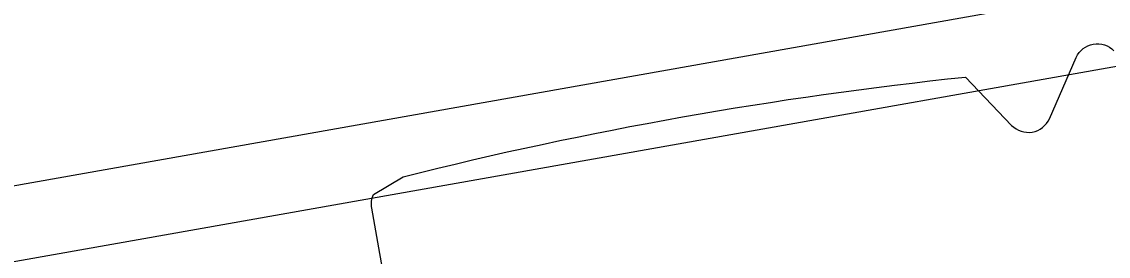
# Model space of a CAD drawing. Header units: millimetres. Extents: x -13407 to 95998, y -2611 to 109495.
# Drawn here: x 15252.38 to 15266.66, y 50714.17 to 50717.25 of the extents above; entities that cross this region are included whole.
import ezdxf
from ezdxf import colors
from ezdxf.entities.mleader import LeaderData, LeaderLine
from ezdxf.math import Vec2, Vec3

# ---------------------------------------------------------------- set-up
doc = ezdxf.new("R2010")
doc.units = ezdxf.units.MM
for name, color, linetype, lineweight in [('АР_Отметки', 250, 'Continuous', 15), ('АР_Размеры', 175, 'Continuous', 9), ('АР_Сущ Несущая стена', 202, 'Continuous', 30)]:
    doc.layers.add(name, color=color, linetype=linetype, lineweight=lineweight)
doc.styles.add('ISOCPEUR', font='isocpeur.ttf', dxfattribs={"width": 0.7})

# ---------------------------------------------------------------- blocks, each defined once
blk = doc.blocks.new('_DotSmall')
at = {"color": 0, "linetype": 'ByBlock', "const_width": 0.5}
blk.add_lwpolyline([(-0.0625, 0, 1), (0.0625, 0, 1)], format="xyb", close=True, dxfattribs=at)

msp = doc.modelspace()

# ---------------------------------------------------------------- linework, layer by layer
at = {"layer": 'АР_Размеры', "color": 5}
msp.add_lwpolyline([(15222.271, 50708.788), (15272.551, 50717.699), (15272.381, 50718.66), (15222.1, 50709.748)], close=True, dxfattribs=at)
msp.add_lwpolyline([(15222.271, 50708.788), (15272.551, 50717.699), (15272.381, 50718.66), (15222.1, 50709.748)], close=True, dxfattribs=at)
msp.add_lwpolyline([(15222.271, 50708.788), (15272.551, 50717.699), (15272.381, 50718.66), (15222.1, 50709.748)], close=True, dxfattribs=at)
msp.add_lwpolyline([(15222.271, 50708.788), (15272.551, 50717.699), (15272.381, 50718.66), (15222.1, 50709.748)], close=True, dxfattribs=at)
msp.add_lwpolyline([(15222.271, 50708.788), (15272.551, 50717.699), (15272.381, 50718.66), (15222.1, 50709.748)], close=True, dxfattribs=at)
msp.add_lwpolyline([(15222.271, 50708.788), (15272.551, 50717.699), (15272.381, 50718.66), (15222.1, 50709.748)], close=True, dxfattribs=at)
msp.add_lwpolyline([(15222.271, 50708.788), (15272.551, 50717.699), (15272.381, 50718.66), (15222.1, 50709.748)], close=True, dxfattribs=at)
msp.add_lwpolyline([(15222.271, 50708.788), (15272.551, 50717.699), (15272.381, 50718.66), (15222.1, 50709.748)], close=True, dxfattribs=at)
msp.add_lwpolyline([(15222.271, 50708.788), (15272.551, 50717.699), (15272.381, 50718.66), (15222.1, 50709.748)], close=True, dxfattribs=at)
msp.add_lwpolyline([(15222.271, 50708.788), (15272.551, 50717.699), (15272.381, 50718.66), (15222.1, 50709.748)], close=True, dxfattribs=at)
msp.add_lwpolyline([(15222.271, 50708.788), (15272.551, 50717.699), (15272.381, 50718.66), (15222.1, 50709.748)], close=True, dxfattribs=at)
msp.add_lwpolyline([(15222.271, 50708.788), (15272.551, 50717.699), (15272.381, 50718.66), (15222.1, 50709.748)], close=True, dxfattribs=at)
msp.add_lwpolyline([(15222.271, 50708.788), (15272.551, 50717.699), (15272.381, 50718.66), (15222.1, 50709.748)], close=True, dxfattribs=at)
msp.add_lwpolyline([(15222.271, 50708.788), (15272.551, 50717.699), (15272.381, 50718.66), (15222.1, 50709.748)], close=True, dxfattribs=at)
msp.add_lwpolyline([(15222.271, 50708.788), (15272.551, 50717.699), (15272.381, 50718.66), (15222.1, 50709.748)], close=True, dxfattribs=at)
msp.add_lwpolyline([(15222.271, 50708.788), (15272.551, 50717.699), (15272.381, 50718.66), (15222.1, 50709.748)], close=True, dxfattribs=at)
msp.add_lwpolyline([(15222.271, 50708.788), (15272.551, 50717.699), (15272.381, 50718.66), (15222.1, 50709.748)], close=True, dxfattribs=at)
msp.add_lwpolyline([(15222.271, 50708.788), (15272.551, 50717.699), (15272.381, 50718.66), (15222.1, 50709.748)], close=True, dxfattribs=at)
msp.add_lwpolyline([(15222.271, 50708.788), (15272.551, 50717.699), (15272.381, 50718.66), (15222.1, 50709.748)], close=True, dxfattribs=at)
msp.add_lwpolyline([(15222.271, 50708.788), (15272.551, 50717.699), (15272.381, 50718.66), (15222.1, 50709.748)], close=True, dxfattribs=at)
msp.add_lwpolyline([(15222.271, 50708.788), (15272.551, 50717.699), (15272.381, 50718.66), (15222.1, 50709.748)], close=True, dxfattribs=at)
msp.add_lwpolyline([(15222.271, 50708.788), (15272.551, 50717.699), (15272.381, 50718.66), (15222.1, 50709.748)], close=True, dxfattribs=at)
msp.add_lwpolyline([(15222.271, 50708.788), (15272.551, 50717.699), (15272.381, 50718.66), (15222.1, 50709.748)], close=True, dxfattribs=at)
msp.add_lwpolyline([(15222.271, 50708.788), (15272.551, 50717.699), (15272.381, 50718.66), (15222.1, 50709.748)], close=True, dxfattribs=at)
msp.add_lwpolyline([(15222.271, 50708.788), (15272.551, 50717.699), (15272.381, 50718.66), (15222.1, 50709.748)], close=True, dxfattribs=at)
msp.add_lwpolyline([(15222.271, 50708.788), (15272.551, 50717.699), (15272.381, 50718.66), (15222.1, 50709.748)], close=True, dxfattribs=at)
msp.add_lwpolyline([(15222.271, 50708.788), (15272.551, 50717.699), (15272.381, 50718.66), (15222.1, 50709.748)], close=True, dxfattribs=at)
msp.add_lwpolyline([(15222.271, 50708.788), (15272.551, 50717.699), (15272.381, 50718.66), (15222.1, 50709.748)], close=True, dxfattribs=at)
msp.add_lwpolyline([(15222.271, 50708.788), (15272.551, 50717.699), (15272.381, 50718.66), (15222.1, 50709.748)], close=True, dxfattribs=at)
msp.add_lwpolyline([(15222.271, 50708.788), (15272.551, 50717.699), (15272.381, 50718.66), (15222.1, 50709.748)], close=True, dxfattribs=at)
msp.add_lwpolyline([(15222.271, 50708.788), (15272.551, 50717.699), (15272.381, 50718.66), (15222.1, 50709.748)], close=True, dxfattribs=at)
msp.add_lwpolyline([(15222.271, 50708.788), (15272.551, 50717.699), (15272.381, 50718.66), (15222.1, 50709.748)], close=True, dxfattribs=at)
msp.add_lwpolyline([(15222.271, 50708.788), (15272.551, 50717.699), (15272.381, 50718.66), (15222.1, 50709.748)], close=True, dxfattribs=at)
msp.add_lwpolyline([(15222.271, 50708.788), (15272.551, 50717.699), (15272.381, 50718.66), (15222.1, 50709.748)], close=True, dxfattribs=at)
msp.add_lwpolyline([(15222.271, 50708.788), (15272.551, 50717.699), (15272.381, 50718.66), (15222.1, 50709.748)], close=True, dxfattribs=at)
msp.add_lwpolyline([(15222.271, 50708.788), (15272.551, 50717.699), (15272.381, 50718.66), (15222.1, 50709.748)], close=True, dxfattribs=at)
msp.add_lwpolyline([(15222.271, 50708.788), (15272.551, 50717.699), (15272.381, 50718.66), (15222.1, 50709.748)], close=True, dxfattribs=at)
msp.add_lwpolyline([(15222.271, 50708.788), (15272.551, 50717.699), (15272.381, 50718.66), (15222.1, 50709.748)], close=True, dxfattribs=at)
msp.add_lwpolyline([(15222.271, 50708.788), (15272.551, 50717.699), (15272.381, 50718.66), (15222.1, 50709.748)], close=True, dxfattribs=at)
msp.add_lwpolyline([(15222.271, 50708.788), (15272.551, 50717.699), (15272.381, 50718.66), (15222.1, 50709.748)], close=True, dxfattribs=at)
msp.add_lwpolyline([(15222.271, 50708.788), (15272.551, 50717.699), (15272.381, 50718.66), (15222.1, 50709.748)], close=True, dxfattribs=at)
msp.add_lwpolyline([(15222.271, 50708.788), (15272.551, 50717.699), (15272.381, 50718.66), (15222.1, 50709.748)], close=True, dxfattribs=at)
msp.add_lwpolyline([(15222.271, 50708.788), (15272.551, 50717.699), (15272.381, 50718.66), (15222.1, 50709.748)], close=True, dxfattribs=at)
msp.add_lwpolyline([(15222.271, 50708.788), (15272.551, 50717.699), (15272.381, 50718.66), (15222.1, 50709.748)], close=True, dxfattribs=at)
msp.add_lwpolyline([(15222.271, 50708.788), (15272.551, 50717.699), (15272.381, 50718.66), (15222.1, 50709.748)], close=True, dxfattribs=at)
msp.add_lwpolyline([(15222.271, 50708.788), (15272.551, 50717.699), (15272.381, 50718.66), (15222.1, 50709.748)], close=True, dxfattribs=at)
msp.add_lwpolyline([(15222.271, 50708.788), (15272.551, 50717.699), (15272.381, 50718.66), (15222.1, 50709.748)], close=True, dxfattribs=at)
msp.add_lwpolyline([(15222.271, 50708.788), (15272.551, 50717.699), (15272.381, 50718.66), (15222.1, 50709.748)], close=True, dxfattribs=at)
msp.add_lwpolyline([(15222.271, 50708.788), (15272.551, 50717.699), (15272.381, 50718.66), (15222.1, 50709.748)], close=True, dxfattribs=at)
msp.add_lwpolyline([(15222.271, 50708.788), (15272.551, 50717.699), (15272.381, 50718.66), (15222.1, 50709.748)], close=True, dxfattribs=at)
msp.add_lwpolyline([(15222.271, 50708.788), (15272.551, 50717.699), (15272.381, 50718.66), (15222.1, 50709.748)], close=True, dxfattribs=at)
msp.add_lwpolyline([(15222.271, 50708.788), (15272.551, 50717.699), (15272.381, 50718.66), (15222.1, 50709.748)], close=True, dxfattribs=at)
msp.add_lwpolyline([(15222.271, 50708.788), (15272.551, 50717.699), (15272.381, 50718.66), (15222.1, 50709.748)], close=True, dxfattribs=at)
msp.add_lwpolyline([(15222.271, 50708.788), (15272.551, 50717.699), (15272.381, 50718.66), (15222.1, 50709.748)], close=True, dxfattribs=at)
msp.add_lwpolyline([(15222.271, 50708.788), (15272.551, 50717.699), (15272.381, 50718.66), (15222.1, 50709.748)], close=True, dxfattribs=at)
msp.add_lwpolyline([(15222.271, 50708.788), (15272.551, 50717.699), (15272.381, 50718.66), (15222.1, 50709.748)], close=True, dxfattribs=at)
msp.add_lwpolyline([(15222.271, 50708.788), (15272.551, 50717.699), (15272.381, 50718.66), (15222.1, 50709.748)], close=True, dxfattribs=at)
msp.add_lwpolyline([(15222.271, 50708.788), (15272.551, 50717.699), (15272.381, 50718.66), (15222.1, 50709.748)], close=True, dxfattribs=at)
msp.add_lwpolyline([(15222.271, 50708.788), (15272.551, 50717.699), (15272.381, 50718.66), (15222.1, 50709.748)], close=True, dxfattribs=at)
msp.add_lwpolyline([(15222.271, 50708.788), (15272.551, 50717.699), (15272.381, 50718.66), (15222.1, 50709.748)], close=True, dxfattribs=at)
msp.add_lwpolyline([(15222.271, 50708.788), (15272.551, 50717.699), (15272.381, 50718.66), (15222.1, 50709.748)], close=True, dxfattribs=at)
msp.add_lwpolyline([(15222.271, 50708.788), (15272.551, 50717.699), (15272.381, 50718.66), (15222.1, 50709.748)], close=True, dxfattribs=at)
msp.add_lwpolyline([(15222.271, 50708.788), (15272.551, 50717.699), (15272.381, 50718.66), (15222.1, 50709.748)], close=True, dxfattribs=at)
msp.add_lwpolyline([(15222.271, 50708.788), (15272.551, 50717.699), (15272.381, 50718.66), (15222.1, 50709.748)], close=True, dxfattribs=at)
msp.add_lwpolyline([(15222.271, 50708.788), (15272.551, 50717.699), (15272.381, 50718.66), (15222.1, 50709.748)], close=True, dxfattribs=at)
msp.add_lwpolyline([(15222.271, 50708.788), (15272.551, 50717.699), (15272.381, 50718.66), (15222.1, 50709.748)], close=True, dxfattribs=at)
msp.add_lwpolyline([(15222.271, 50708.788), (15272.551, 50717.699), (15272.381, 50718.66), (15222.1, 50709.748)], close=True, dxfattribs=at)
msp.add_lwpolyline([(15222.271, 50708.788), (15272.551, 50717.699), (15272.381, 50718.66), (15222.1, 50709.748)], close=True, dxfattribs=at)
msp.add_lwpolyline([(15222.271, 50708.788), (15272.551, 50717.699), (15272.381, 50718.66), (15222.1, 50709.748)], close=True, dxfattribs=at)
msp.add_lwpolyline([(15222.271, 50708.788), (15272.551, 50717.699), (15272.381, 50718.66), (15222.1, 50709.748)], close=True, dxfattribs=at)
msp.add_lwpolyline([(15222.271, 50708.788), (15272.551, 50717.699), (15272.381, 50718.66), (15222.1, 50709.748)], close=True, dxfattribs=at)
msp.add_lwpolyline([(15222.271, 50708.788), (15272.551, 50717.699), (15272.381, 50718.66), (15222.1, 50709.748)], close=True, dxfattribs=at)
msp.add_lwpolyline([(15222.271, 50708.788), (15272.551, 50717.699), (15272.381, 50718.66), (15222.1, 50709.748)], close=True, dxfattribs=at)
msp.add_lwpolyline([(15222.271, 50708.788), (15272.551, 50717.699), (15272.381, 50718.66), (15222.1, 50709.748)], close=True, dxfattribs=at)
msp.add_lwpolyline([(15222.271, 50708.788), (15272.551, 50717.699), (15272.381, 50718.66), (15222.1, 50709.748)], close=True, dxfattribs=at)
msp.add_lwpolyline([(15222.271, 50708.788), (15272.551, 50717.699), (15272.381, 50718.66), (15222.1, 50709.748)], close=True, dxfattribs=at)
msp.add_lwpolyline([(15222.271, 50708.788), (15272.551, 50717.699), (15272.381, 50718.66), (15222.1, 50709.748)], close=True, dxfattribs=at)
msp.add_lwpolyline([(15222.271, 50708.788), (15272.551, 50717.699), (15272.381, 50718.66), (15222.1, 50709.748)], close=True, dxfattribs=at)
msp.add_lwpolyline([(15222.271, 50708.788), (15272.551, 50717.699), (15272.381, 50718.66), (15222.1, 50709.748)], close=True, dxfattribs=at)
msp.add_lwpolyline([(15222.271, 50708.788), (15272.551, 50717.699), (15272.381, 50718.66), (15222.1, 50709.748)], close=True, dxfattribs=at)
msp.add_lwpolyline([(15222.271, 50708.788), (15272.551, 50717.699), (15272.381, 50718.66), (15222.1, 50709.748)], close=True, dxfattribs=at)
msp.add_lwpolyline([(15222.271, 50708.788), (15272.551, 50717.699), (15272.381, 50718.66), (15222.1, 50709.748)], close=True, dxfattribs=at)
msp.add_lwpolyline([(15222.271, 50708.788), (15272.551, 50717.699), (15272.381, 50718.66), (15222.1, 50709.748)], close=True, dxfattribs=at)
msp.add_lwpolyline([(15222.271, 50708.788), (15272.551, 50717.699), (15272.381, 50718.66), (15222.1, 50709.748)], close=True, dxfattribs=at)
msp.add_lwpolyline([(15222.271, 50708.788), (15272.551, 50717.699), (15272.381, 50718.66), (15222.1, 50709.748)], close=True, dxfattribs=at)
msp.add_lwpolyline([(15222.271, 50708.788), (15272.551, 50717.699), (15272.381, 50718.66), (15222.1, 50709.748)], close=True, dxfattribs=at)
msp.add_lwpolyline([(15222.271, 50708.788), (15272.551, 50717.699), (15272.381, 50718.66), (15222.1, 50709.748)], close=True, dxfattribs=at)
msp.add_lwpolyline([(15222.271, 50708.788), (15272.551, 50717.699), (15272.381, 50718.66), (15222.1, 50709.748)], close=True, dxfattribs=at)
msp.add_lwpolyline([(15222.271, 50708.788), (15272.551, 50717.699), (15272.381, 50718.66), (15222.1, 50709.748)], close=True, dxfattribs=at)
msp.add_lwpolyline([(15222.271, 50708.788), (15272.551, 50717.699), (15272.381, 50718.66), (15222.1, 50709.748)], close=True, dxfattribs=at)
msp.add_lwpolyline([(15222.271, 50708.788), (15272.551, 50717.699), (15272.381, 50718.66), (15222.1, 50709.748)], close=True, dxfattribs=at)
msp.add_lwpolyline([(15222.271, 50708.788), (15272.551, 50717.699), (15272.381, 50718.66), (15222.1, 50709.748)], close=True, dxfattribs=at)
msp.add_lwpolyline([(15222.271, 50708.788), (15272.551, 50717.699), (15272.381, 50718.66), (15222.1, 50709.748)], close=True, dxfattribs=at)
msp.add_lwpolyline([(15222.271, 50708.788), (15272.551, 50717.699), (15272.381, 50718.66), (15222.1, 50709.748)], close=True, dxfattribs=at)
msp.add_lwpolyline([(15222.271, 50708.788), (15272.551, 50717.699), (15272.381, 50718.66), (15222.1, 50709.748)], close=True, dxfattribs=at)
msp.add_lwpolyline([(15222.271, 50708.788), (15272.551, 50717.699), (15272.381, 50718.66), (15222.1, 50709.748)], close=True, dxfattribs=at)
msp.add_lwpolyline([(15222.271, 50708.788), (15272.551, 50717.699), (15272.381, 50718.66), (15222.1, 50709.748)], close=True, dxfattribs=at)
msp.add_lwpolyline([(15222.271, 50708.788), (15272.551, 50717.699), (15272.381, 50718.66), (15222.1, 50709.748)], close=True, dxfattribs=at)
msp.add_lwpolyline([(15222.271, 50708.788), (15272.551, 50717.699), (15272.381, 50718.66), (15222.1, 50709.748)], close=True, dxfattribs=at)
msp.add_lwpolyline([(15222.271, 50708.788), (15272.551, 50717.699), (15272.381, 50718.66), (15222.1, 50709.748)], close=True, dxfattribs=at)
msp.add_lwpolyline([(15222.271, 50708.788), (15272.551, 50717.699), (15272.381, 50718.66), (15222.1, 50709.748)], close=True, dxfattribs=at)
msp.add_lwpolyline([(15222.271, 50708.788), (15272.551, 50717.699), (15272.381, 50718.66), (15222.1, 50709.748)], close=True, dxfattribs=at)
msp.add_lwpolyline([(15222.271, 50708.788), (15272.551, 50717.699), (15272.381, 50718.66), (15222.1, 50709.748)], close=True, dxfattribs=at)
msp.add_lwpolyline([(15222.271, 50708.788), (15272.551, 50717.699), (15272.381, 50718.66), (15222.1, 50709.748)], close=True, dxfattribs=at)
msp.add_lwpolyline([(15222.271, 50708.788), (15272.551, 50717.699), (15272.381, 50718.66), (15222.1, 50709.748)], close=True, dxfattribs=at)
msp.add_lwpolyline([(15222.271, 50708.788), (15272.551, 50717.699), (15272.381, 50718.66), (15222.1, 50709.748)], close=True, dxfattribs=at)
msp.add_lwpolyline([(15222.271, 50708.788), (15272.551, 50717.699), (15272.381, 50718.66), (15222.1, 50709.748)], close=True, dxfattribs=at)
at = {"layer": 'АР_Размеры', "color": 5, "lineweight": 0, "ltscale": 100, "transparency": 33554687}
msp.add_lwpolyline([(15266.934, 50713.78), (15257.761, 50712.154, -0.414362), (15257.407, 50712.401), (15256.982, 50714.802, -0.151171), (15257.004, 50714.981), (15257.393, 50715.216, -0.035408), (15264.781, 50716.525), (15265.389, 50715.89, 0.527868), (15265.884, 50715.978), (15266.237, 50716.783, -0.527868), (15266.732, 50716.871)], format="xyb", dxfattribs=at)
msp.add_lwpolyline([(15266.934, 50713.78), (15257.761, 50712.154, -0.414362), (15257.407, 50712.401), (15256.982, 50714.802, -0.151171), (15257.004, 50714.981), (15257.393, 50715.216, -0.035408), (15264.781, 50716.525), (15265.389, 50715.89, 0.527868), (15265.884, 50715.978), (15266.237, 50716.783, -0.527868), (15266.732, 50716.871)], format="xyb", dxfattribs=at)
msp.add_lwpolyline([(15266.934, 50713.78), (15257.761, 50712.154, -0.414362), (15257.407, 50712.401), (15256.982, 50714.802, -0.151171), (15257.004, 50714.981), (15257.393, 50715.216, -0.035408), (15264.781, 50716.525), (15265.389, 50715.89, 0.527868), (15265.884, 50715.978), (15266.237, 50716.783, -0.527868), (15266.732, 50716.871)], format="xyb", dxfattribs=at)
msp.add_lwpolyline([(15266.934, 50713.78), (15257.761, 50712.154, -0.414362), (15257.407, 50712.401), (15256.982, 50714.802, -0.151171), (15257.004, 50714.981), (15257.393, 50715.216, -0.035408), (15264.781, 50716.525), (15265.389, 50715.89, 0.527868), (15265.884, 50715.978), (15266.237, 50716.783, -0.527868), (15266.732, 50716.871)], format="xyb", dxfattribs=at)
msp.add_lwpolyline([(15266.934, 50713.78), (15257.761, 50712.154, -0.414362), (15257.407, 50712.401), (15256.982, 50714.802, -0.151171), (15257.004, 50714.981), (15257.393, 50715.216, -0.035408), (15264.781, 50716.525), (15265.389, 50715.89, 0.527868), (15265.884, 50715.978), (15266.237, 50716.783, -0.527868), (15266.732, 50716.871)], format="xyb", dxfattribs=at)
msp.add_lwpolyline([(15266.934, 50713.78), (15257.761, 50712.154, -0.414362), (15257.407, 50712.401), (15256.982, 50714.802, -0.151171), (15257.004, 50714.981), (15257.393, 50715.216, -0.035408), (15264.781, 50716.525), (15265.389, 50715.89, 0.527868), (15265.884, 50715.978), (15266.237, 50716.783, -0.527868), (15266.732, 50716.871)], format="xyb", dxfattribs=at)
msp.add_lwpolyline([(15266.934, 50713.78), (15257.761, 50712.154, -0.414362), (15257.407, 50712.401), (15256.982, 50714.802, -0.151171), (15257.004, 50714.981), (15257.393, 50715.216, -0.035408), (15264.781, 50716.525), (15265.389, 50715.89, 0.527868), (15265.884, 50715.978), (15266.237, 50716.783, -0.527868), (15266.732, 50716.871)], format="xyb", dxfattribs=at)
msp.add_lwpolyline([(15266.934, 50713.78), (15257.761, 50712.154, -0.414362), (15257.407, 50712.401), (15256.982, 50714.802, -0.151171), (15257.004, 50714.981), (15257.393, 50715.216, -0.035408), (15264.781, 50716.525), (15265.389, 50715.89, 0.527868), (15265.884, 50715.978), (15266.237, 50716.783, -0.527868), (15266.732, 50716.871)], format="xyb", dxfattribs=at)
msp.add_lwpolyline([(15266.934, 50713.78), (15257.761, 50712.154, -0.414362), (15257.407, 50712.401), (15256.982, 50714.802, -0.151171), (15257.004, 50714.981), (15257.393, 50715.216, -0.035408), (15264.781, 50716.525), (15265.389, 50715.89, 0.527868), (15265.884, 50715.978), (15266.237, 50716.783, -0.527868), (15266.732, 50716.871)], format="xyb", dxfattribs=at)
msp.add_lwpolyline([(15266.934, 50713.78), (15257.761, 50712.154, -0.414362), (15257.407, 50712.401), (15256.982, 50714.802, -0.151171), (15257.004, 50714.981), (15257.393, 50715.216, -0.035408), (15264.781, 50716.525), (15265.389, 50715.89, 0.527868), (15265.884, 50715.978), (15266.237, 50716.783, -0.527868), (15266.732, 50716.871)], format="xyb", dxfattribs=at)
msp.add_lwpolyline([(15266.934, 50713.78), (15257.761, 50712.154, -0.414362), (15257.407, 50712.401), (15256.982, 50714.802, -0.151171), (15257.004, 50714.981), (15257.393, 50715.216, -0.035408), (15264.781, 50716.525), (15265.389, 50715.89, 0.527868), (15265.884, 50715.978), (15266.237, 50716.783, -0.527868), (15266.732, 50716.871)], format="xyb", dxfattribs=at)
msp.add_lwpolyline([(15266.934, 50713.78), (15257.761, 50712.154, -0.414362), (15257.407, 50712.401), (15256.982, 50714.802, -0.151171), (15257.004, 50714.981), (15257.393, 50715.216, -0.035408), (15264.781, 50716.525), (15265.389, 50715.89, 0.527868), (15265.884, 50715.978), (15266.237, 50716.783, -0.527868), (15266.732, 50716.871)], format="xyb", dxfattribs=at)
msp.add_lwpolyline([(15266.934, 50713.78), (15257.761, 50712.154, -0.414362), (15257.407, 50712.401), (15256.982, 50714.802, -0.151171), (15257.004, 50714.981), (15257.393, 50715.216, -0.035408), (15264.781, 50716.525), (15265.389, 50715.89, 0.527868), (15265.884, 50715.978), (15266.237, 50716.783, -0.527868), (15266.732, 50716.871)], format="xyb", dxfattribs=at)
msp.add_lwpolyline([(15266.934, 50713.78), (15257.761, 50712.154, -0.414362), (15257.407, 50712.401), (15256.982, 50714.802, -0.151171), (15257.004, 50714.981), (15257.393, 50715.216, -0.035408), (15264.781, 50716.525), (15265.389, 50715.89, 0.527868), (15265.884, 50715.978), (15266.237, 50716.783, -0.527868), (15266.732, 50716.871)], format="xyb", dxfattribs=at)
msp.add_lwpolyline([(15266.934, 50713.78), (15257.761, 50712.154, -0.414362), (15257.407, 50712.401), (15256.982, 50714.802, -0.151171), (15257.004, 50714.981), (15257.393, 50715.216, -0.035408), (15264.781, 50716.525), (15265.389, 50715.89, 0.527868), (15265.884, 50715.978), (15266.237, 50716.783, -0.527868), (15266.732, 50716.871)], format="xyb", dxfattribs=at)
msp.add_lwpolyline([(15266.934, 50713.78), (15257.761, 50712.154, -0.414362), (15257.407, 50712.401), (15256.982, 50714.802, -0.151171), (15257.004, 50714.981), (15257.393, 50715.216, -0.035408), (15264.781, 50716.525), (15265.389, 50715.89, 0.527868), (15265.884, 50715.978), (15266.237, 50716.783, -0.527868), (15266.732, 50716.871)], format="xyb", dxfattribs=at)
msp.add_lwpolyline([(15266.934, 50713.78), (15257.761, 50712.154, -0.414362), (15257.407, 50712.401), (15256.982, 50714.802, -0.151171), (15257.004, 50714.981), (15257.393, 50715.216, -0.035408), (15264.781, 50716.525), (15265.389, 50715.89, 0.527868), (15265.884, 50715.978), (15266.237, 50716.783, -0.527868), (15266.732, 50716.871)], format="xyb", dxfattribs=at)
msp.add_lwpolyline([(15266.934, 50713.78), (15257.761, 50712.154, -0.414362), (15257.407, 50712.401), (15256.982, 50714.802, -0.151171), (15257.004, 50714.981), (15257.393, 50715.216, -0.035408), (15264.781, 50716.525), (15265.389, 50715.89, 0.527868), (15265.884, 50715.978), (15266.237, 50716.783, -0.527868), (15266.732, 50716.871)], format="xyb", dxfattribs=at)
msp.add_lwpolyline([(15266.934, 50713.78), (15257.761, 50712.154, -0.414362), (15257.407, 50712.401), (15256.982, 50714.802, -0.151171), (15257.004, 50714.981), (15257.393, 50715.216, -0.035408), (15264.781, 50716.525), (15265.389, 50715.89, 0.527868), (15265.884, 50715.978), (15266.237, 50716.783, -0.527868), (15266.732, 50716.871)], format="xyb", dxfattribs=at)
msp.add_lwpolyline([(15266.934, 50713.78), (15257.761, 50712.154, -0.414362), (15257.407, 50712.401), (15256.982, 50714.802, -0.151171), (15257.004, 50714.981), (15257.393, 50715.216, -0.035408), (15264.781, 50716.525), (15265.389, 50715.89, 0.527868), (15265.884, 50715.978), (15266.237, 50716.783, -0.527868), (15266.732, 50716.871)], format="xyb", dxfattribs=at)
msp.add_lwpolyline([(15266.934, 50713.78), (15257.761, 50712.154, -0.414362), (15257.407, 50712.401), (15256.982, 50714.802, -0.151171), (15257.004, 50714.981), (15257.393, 50715.216, -0.035408), (15264.781, 50716.525), (15265.389, 50715.89, 0.527868), (15265.884, 50715.978), (15266.237, 50716.783, -0.527868), (15266.732, 50716.871)], format="xyb", dxfattribs=at)
msp.add_lwpolyline([(15266.934, 50713.78), (15257.761, 50712.154, -0.414362), (15257.407, 50712.401), (15256.982, 50714.802, -0.151171), (15257.004, 50714.981), (15257.393, 50715.216, -0.035408), (15264.781, 50716.525), (15265.389, 50715.89, 0.527868), (15265.884, 50715.978), (15266.237, 50716.783, -0.527868), (15266.732, 50716.871)], format="xyb", dxfattribs=at)
msp.add_lwpolyline([(15266.934, 50713.78), (15257.761, 50712.154, -0.414362), (15257.407, 50712.401), (15256.982, 50714.802, -0.151171), (15257.004, 50714.981), (15257.393, 50715.216, -0.035408), (15264.781, 50716.525), (15265.389, 50715.89, 0.527868), (15265.884, 50715.978), (15266.237, 50716.783, -0.527868), (15266.732, 50716.871)], format="xyb", dxfattribs=at)
msp.add_lwpolyline([(15266.934, 50713.78), (15257.761, 50712.154, -0.414362), (15257.407, 50712.401), (15256.982, 50714.802, -0.151171), (15257.004, 50714.981), (15257.393, 50715.216, -0.035408), (15264.781, 50716.525), (15265.389, 50715.89, 0.527868), (15265.884, 50715.978), (15266.237, 50716.783, -0.527868), (15266.732, 50716.871)], format="xyb", dxfattribs=at)
msp.add_lwpolyline([(15266.934, 50713.78), (15257.761, 50712.154, -0.414362), (15257.407, 50712.401), (15256.982, 50714.802, -0.151171), (15257.004, 50714.981), (15257.393, 50715.216, -0.035408), (15264.781, 50716.525), (15265.389, 50715.89, 0.527868), (15265.884, 50715.978), (15266.237, 50716.783, -0.527868), (15266.732, 50716.871)], format="xyb", dxfattribs=at)
msp.add_lwpolyline([(15266.934, 50713.78), (15257.761, 50712.154, -0.414362), (15257.407, 50712.401), (15256.982, 50714.802, -0.151171), (15257.004, 50714.981), (15257.393, 50715.216, -0.035408), (15264.781, 50716.525), (15265.389, 50715.89, 0.527868), (15265.884, 50715.978), (15266.237, 50716.783, -0.527868), (15266.732, 50716.871)], format="xyb", dxfattribs=at)
msp.add_lwpolyline([(15266.934, 50713.78), (15257.761, 50712.154, -0.414362), (15257.407, 50712.401), (15256.982, 50714.802, -0.151171), (15257.004, 50714.981), (15257.393, 50715.216, -0.035408), (15264.781, 50716.525), (15265.389, 50715.89, 0.527868), (15265.884, 50715.978), (15266.237, 50716.783, -0.527868), (15266.732, 50716.871)], format="xyb", dxfattribs=at)
msp.add_lwpolyline([(15266.934, 50713.78), (15257.761, 50712.154, -0.414362), (15257.407, 50712.401), (15256.982, 50714.802, -0.151171), (15257.004, 50714.981), (15257.393, 50715.216, -0.035408), (15264.781, 50716.525), (15265.389, 50715.89, 0.527868), (15265.884, 50715.978), (15266.237, 50716.783, -0.527868), (15266.732, 50716.871)], format="xyb", dxfattribs=at)
msp.add_lwpolyline([(15266.934, 50713.78), (15257.761, 50712.154, -0.414362), (15257.407, 50712.401), (15256.982, 50714.802, -0.151171), (15257.004, 50714.981), (15257.393, 50715.216, -0.035408), (15264.781, 50716.525), (15265.389, 50715.89, 0.527868), (15265.884, 50715.978), (15266.237, 50716.783, -0.527868), (15266.732, 50716.871)], format="xyb", dxfattribs=at)
msp.add_lwpolyline([(15266.934, 50713.78), (15257.761, 50712.154, -0.414362), (15257.407, 50712.401), (15256.982, 50714.802, -0.151171), (15257.004, 50714.981), (15257.393, 50715.216, -0.035408), (15264.781, 50716.525), (15265.389, 50715.89, 0.527868), (15265.884, 50715.978), (15266.237, 50716.783, -0.527868), (15266.732, 50716.871)], format="xyb", dxfattribs=at)
msp.add_lwpolyline([(15266.934, 50713.78), (15257.761, 50712.154, -0.414362), (15257.407, 50712.401), (15256.982, 50714.802, -0.151171), (15257.004, 50714.981), (15257.393, 50715.216, -0.035408), (15264.781, 50716.525), (15265.389, 50715.89, 0.527868), (15265.884, 50715.978), (15266.237, 50716.783, -0.527868), (15266.732, 50716.871)], format="xyb", dxfattribs=at)
msp.add_lwpolyline([(15266.934, 50713.78), (15257.761, 50712.154, -0.414362), (15257.407, 50712.401), (15256.982, 50714.802, -0.151171), (15257.004, 50714.981), (15257.393, 50715.216, -0.035408), (15264.781, 50716.525), (15265.389, 50715.89, 0.527868), (15265.884, 50715.978), (15266.237, 50716.783, -0.527868), (15266.732, 50716.871)], format="xyb", dxfattribs=at)
msp.add_lwpolyline([(15266.934, 50713.78), (15257.761, 50712.154, -0.414362), (15257.407, 50712.401), (15256.982, 50714.802, -0.151171), (15257.004, 50714.981), (15257.393, 50715.216, -0.035408), (15264.781, 50716.525), (15265.389, 50715.89, 0.527868), (15265.884, 50715.978), (15266.237, 50716.783, -0.527868), (15266.732, 50716.871)], format="xyb", dxfattribs=at)
msp.add_lwpolyline([(15266.934, 50713.78), (15257.761, 50712.154, -0.414362), (15257.407, 50712.401), (15256.982, 50714.802, -0.151171), (15257.004, 50714.981), (15257.393, 50715.216, -0.035408), (15264.781, 50716.525), (15265.389, 50715.89, 0.527868), (15265.884, 50715.978), (15266.237, 50716.783, -0.527868), (15266.732, 50716.871)], format="xyb", dxfattribs=at)
msp.add_lwpolyline([(15266.934, 50713.78), (15257.761, 50712.154, -0.414362), (15257.407, 50712.401), (15256.982, 50714.802, -0.151171), (15257.004, 50714.981), (15257.393, 50715.216, -0.035408), (15264.781, 50716.525), (15265.389, 50715.89, 0.527868), (15265.884, 50715.978), (15266.237, 50716.783, -0.527868), (15266.732, 50716.871)], format="xyb", dxfattribs=at)
msp.add_lwpolyline([(15266.934, 50713.78), (15257.761, 50712.154, -0.414362), (15257.407, 50712.401), (15256.982, 50714.802, -0.151171), (15257.004, 50714.981), (15257.393, 50715.216, -0.035408), (15264.781, 50716.525), (15265.389, 50715.89, 0.527868), (15265.884, 50715.978), (15266.237, 50716.783, -0.527868), (15266.732, 50716.871)], format="xyb", dxfattribs=at)
msp.add_lwpolyline([(15266.934, 50713.78), (15257.761, 50712.154, -0.414362), (15257.407, 50712.401), (15256.982, 50714.802, -0.151171), (15257.004, 50714.981), (15257.393, 50715.216, -0.035408), (15264.781, 50716.525), (15265.389, 50715.89, 0.527868), (15265.884, 50715.978), (15266.237, 50716.783, -0.527868), (15266.732, 50716.871)], format="xyb", dxfattribs=at)
msp.add_lwpolyline([(15266.934, 50713.78), (15257.761, 50712.154, -0.414362), (15257.407, 50712.401), (15256.982, 50714.802, -0.151171), (15257.004, 50714.981), (15257.393, 50715.216, -0.035408), (15264.781, 50716.525), (15265.389, 50715.89, 0.527868), (15265.884, 50715.978), (15266.237, 50716.783, -0.527868), (15266.732, 50716.871)], format="xyb", dxfattribs=at)
msp.add_lwpolyline([(15266.934, 50713.78), (15257.761, 50712.154, -0.414362), (15257.407, 50712.401), (15256.982, 50714.802, -0.151171), (15257.004, 50714.981), (15257.393, 50715.216, -0.035408), (15264.781, 50716.525), (15265.389, 50715.89, 0.527868), (15265.884, 50715.978), (15266.237, 50716.783, -0.527868), (15266.732, 50716.871)], format="xyb", dxfattribs=at)
msp.add_lwpolyline([(15266.934, 50713.78), (15257.761, 50712.154, -0.414362), (15257.407, 50712.401), (15256.982, 50714.802, -0.151171), (15257.004, 50714.981), (15257.393, 50715.216, -0.035408), (15264.781, 50716.525), (15265.389, 50715.89, 0.527868), (15265.884, 50715.978), (15266.237, 50716.783, -0.527868), (15266.732, 50716.871)], format="xyb", dxfattribs=at)
msp.add_lwpolyline([(15266.934, 50713.78), (15257.761, 50712.154, -0.414362), (15257.407, 50712.401), (15256.982, 50714.802, -0.151171), (15257.004, 50714.981), (15257.393, 50715.216, -0.035408), (15264.781, 50716.525), (15265.389, 50715.89, 0.527868), (15265.884, 50715.978), (15266.237, 50716.783, -0.527868), (15266.732, 50716.871)], format="xyb", dxfattribs=at)
msp.add_lwpolyline([(15266.934, 50713.78), (15257.761, 50712.154, -0.414362), (15257.407, 50712.401), (15256.982, 50714.802, -0.151171), (15257.004, 50714.981), (15257.393, 50715.216, -0.035408), (15264.781, 50716.525), (15265.389, 50715.89, 0.527868), (15265.884, 50715.978), (15266.237, 50716.783, -0.527868), (15266.732, 50716.871)], format="xyb", dxfattribs=at)
msp.add_lwpolyline([(15266.934, 50713.78), (15257.761, 50712.154, -0.414362), (15257.407, 50712.401), (15256.982, 50714.802, -0.151171), (15257.004, 50714.981), (15257.393, 50715.216, -0.035408), (15264.781, 50716.525), (15265.389, 50715.89, 0.527868), (15265.884, 50715.978), (15266.237, 50716.783, -0.527868), (15266.732, 50716.871)], format="xyb", dxfattribs=at)
msp.add_lwpolyline([(15266.934, 50713.78), (15257.761, 50712.154, -0.414362), (15257.407, 50712.401), (15256.982, 50714.802, -0.151171), (15257.004, 50714.981), (15257.393, 50715.216, -0.035408), (15264.781, 50716.525), (15265.389, 50715.89, 0.527868), (15265.884, 50715.978), (15266.237, 50716.783, -0.527868), (15266.732, 50716.871)], format="xyb", dxfattribs=at)
msp.add_lwpolyline([(15266.934, 50713.78), (15257.761, 50712.154, -0.414362), (15257.407, 50712.401), (15256.982, 50714.802, -0.151171), (15257.004, 50714.981), (15257.393, 50715.216, -0.035408), (15264.781, 50716.525), (15265.389, 50715.89, 0.527868), (15265.884, 50715.978), (15266.237, 50716.783, -0.527868), (15266.732, 50716.871)], format="xyb", dxfattribs=at)
msp.add_lwpolyline([(15266.934, 50713.78), (15257.761, 50712.154, -0.414362), (15257.407, 50712.401), (15256.982, 50714.802, -0.151171), (15257.004, 50714.981), (15257.393, 50715.216, -0.035408), (15264.781, 50716.525), (15265.389, 50715.89, 0.527868), (15265.884, 50715.978), (15266.237, 50716.783, -0.527868), (15266.732, 50716.871)], format="xyb", dxfattribs=at)
msp.add_lwpolyline([(15266.934, 50713.78), (15257.761, 50712.154, -0.414362), (15257.407, 50712.401), (15256.982, 50714.802, -0.151171), (15257.004, 50714.981), (15257.393, 50715.216, -0.035408), (15264.781, 50716.525), (15265.389, 50715.89, 0.527868), (15265.884, 50715.978), (15266.237, 50716.783, -0.527868), (15266.732, 50716.871)], format="xyb", dxfattribs=at)
msp.add_lwpolyline([(15266.934, 50713.78), (15257.761, 50712.154, -0.414362), (15257.407, 50712.401), (15256.982, 50714.802, -0.151171), (15257.004, 50714.981), (15257.393, 50715.216, -0.035408), (15264.781, 50716.525), (15265.389, 50715.89, 0.527868), (15265.884, 50715.978), (15266.237, 50716.783, -0.527868), (15266.732, 50716.871)], format="xyb", dxfattribs=at)
msp.add_lwpolyline([(15266.934, 50713.78), (15257.761, 50712.154, -0.414362), (15257.407, 50712.401), (15256.982, 50714.802, -0.151171), (15257.004, 50714.981), (15257.393, 50715.216, -0.035408), (15264.781, 50716.525), (15265.389, 50715.89, 0.527868), (15265.884, 50715.978), (15266.237, 50716.783, -0.527868), (15266.732, 50716.871)], format="xyb", dxfattribs=at)
msp.add_lwpolyline([(15266.934, 50713.78), (15257.761, 50712.154, -0.414362), (15257.407, 50712.401), (15256.982, 50714.802, -0.151171), (15257.004, 50714.981), (15257.393, 50715.216, -0.035408), (15264.781, 50716.525), (15265.389, 50715.89, 0.527868), (15265.884, 50715.978), (15266.237, 50716.783, -0.527868), (15266.732, 50716.871)], format="xyb", dxfattribs=at)
msp.add_lwpolyline([(15266.934, 50713.78), (15257.761, 50712.154, -0.414362), (15257.407, 50712.401), (15256.982, 50714.802, -0.151171), (15257.004, 50714.981), (15257.393, 50715.216, -0.035408), (15264.781, 50716.525), (15265.389, 50715.89, 0.527868), (15265.884, 50715.978), (15266.237, 50716.783, -0.527868), (15266.732, 50716.871)], format="xyb", dxfattribs=at)
msp.add_lwpolyline([(15266.934, 50713.78), (15257.761, 50712.154, -0.414362), (15257.407, 50712.401), (15256.982, 50714.802, -0.151171), (15257.004, 50714.981), (15257.393, 50715.216, -0.035408), (15264.781, 50716.525), (15265.389, 50715.89, 0.527868), (15265.884, 50715.978), (15266.237, 50716.783, -0.527868), (15266.732, 50716.871)], format="xyb", dxfattribs=at)
msp.add_lwpolyline([(15266.934, 50713.78), (15257.761, 50712.154, -0.414362), (15257.407, 50712.401), (15256.982, 50714.802, -0.151171), (15257.004, 50714.981), (15257.393, 50715.216, -0.035408), (15264.781, 50716.525), (15265.389, 50715.89, 0.527868), (15265.884, 50715.978), (15266.237, 50716.783, -0.527868), (15266.732, 50716.871)], format="xyb", dxfattribs=at)
msp.add_lwpolyline([(15266.934, 50713.78), (15257.761, 50712.154, -0.414362), (15257.407, 50712.401), (15256.982, 50714.802, -0.151171), (15257.004, 50714.981), (15257.393, 50715.216, -0.035408), (15264.781, 50716.525), (15265.389, 50715.89, 0.527868), (15265.884, 50715.978), (15266.237, 50716.783, -0.527868), (15266.732, 50716.871)], format="xyb", dxfattribs=at)
msp.add_lwpolyline([(15266.934, 50713.78), (15257.761, 50712.154, -0.414362), (15257.407, 50712.401), (15256.982, 50714.802, -0.151171), (15257.004, 50714.981), (15257.393, 50715.216, -0.035408), (15264.781, 50716.525), (15265.389, 50715.89, 0.527868), (15265.884, 50715.978), (15266.237, 50716.783, -0.527868), (15266.732, 50716.871)], format="xyb", dxfattribs=at)
msp.add_lwpolyline([(15266.934, 50713.78), (15257.761, 50712.154, -0.414362), (15257.407, 50712.401), (15256.982, 50714.802, -0.151171), (15257.004, 50714.981), (15257.393, 50715.216, -0.035408), (15264.781, 50716.525), (15265.389, 50715.89, 0.527868), (15265.884, 50715.978), (15266.237, 50716.783, -0.527868), (15266.732, 50716.871)], format="xyb", dxfattribs=at)
msp.add_lwpolyline([(15266.934, 50713.78), (15257.761, 50712.154, -0.414362), (15257.407, 50712.401), (15256.982, 50714.802, -0.151171), (15257.004, 50714.981), (15257.393, 50715.216, -0.035408), (15264.781, 50716.525), (15265.389, 50715.89, 0.527868), (15265.884, 50715.978), (15266.237, 50716.783, -0.527868), (15266.732, 50716.871)], format="xyb", dxfattribs=at)
msp.add_lwpolyline([(15266.934, 50713.78), (15257.761, 50712.154, -0.414362), (15257.407, 50712.401), (15256.982, 50714.802, -0.151171), (15257.004, 50714.981), (15257.393, 50715.216, -0.035408), (15264.781, 50716.525), (15265.389, 50715.89, 0.527868), (15265.884, 50715.978), (15266.237, 50716.783, -0.527868), (15266.732, 50716.871)], format="xyb", dxfattribs=at)
msp.add_lwpolyline([(15266.934, 50713.78), (15257.761, 50712.154, -0.414362), (15257.407, 50712.401), (15256.982, 50714.802, -0.151171), (15257.004, 50714.981), (15257.393, 50715.216, -0.035408), (15264.781, 50716.525), (15265.389, 50715.89, 0.527868), (15265.884, 50715.978), (15266.237, 50716.783, -0.527868), (15266.732, 50716.871)], format="xyb", dxfattribs=at)
msp.add_lwpolyline([(15266.934, 50713.78), (15257.761, 50712.154, -0.414362), (15257.407, 50712.401), (15256.982, 50714.802, -0.151171), (15257.004, 50714.981), (15257.393, 50715.216, -0.035408), (15264.781, 50716.525), (15265.389, 50715.89, 0.527868), (15265.884, 50715.978), (15266.237, 50716.783, -0.527868), (15266.732, 50716.871)], format="xyb", dxfattribs=at)
msp.add_lwpolyline([(15266.934, 50713.78), (15257.761, 50712.154, -0.414362), (15257.407, 50712.401), (15256.982, 50714.802, -0.151171), (15257.004, 50714.981), (15257.393, 50715.216, -0.035408), (15264.781, 50716.525), (15265.389, 50715.89, 0.527868), (15265.884, 50715.978), (15266.237, 50716.783, -0.527868), (15266.732, 50716.871)], format="xyb", dxfattribs=at)
msp.add_lwpolyline([(15266.934, 50713.78), (15257.761, 50712.154, -0.414362), (15257.407, 50712.401), (15256.982, 50714.802, -0.151171), (15257.004, 50714.981), (15257.393, 50715.216, -0.035408), (15264.781, 50716.525), (15265.389, 50715.89, 0.527868), (15265.884, 50715.978), (15266.237, 50716.783, -0.527868), (15266.732, 50716.871)], format="xyb", dxfattribs=at)
msp.add_lwpolyline([(15266.934, 50713.78), (15257.761, 50712.154, -0.414362), (15257.407, 50712.401), (15256.982, 50714.802, -0.151171), (15257.004, 50714.981), (15257.393, 50715.216, -0.035408), (15264.781, 50716.525), (15265.389, 50715.89, 0.527868), (15265.884, 50715.978), (15266.237, 50716.783, -0.527868), (15266.732, 50716.871)], format="xyb", dxfattribs=at)
msp.add_lwpolyline([(15266.934, 50713.78), (15257.761, 50712.154, -0.414362), (15257.407, 50712.401), (15256.982, 50714.802, -0.151171), (15257.004, 50714.981), (15257.393, 50715.216, -0.035408), (15264.781, 50716.525), (15265.389, 50715.89, 0.527868), (15265.884, 50715.978), (15266.237, 50716.783, -0.527868), (15266.732, 50716.871)], format="xyb", dxfattribs=at)
msp.add_lwpolyline([(15266.934, 50713.78), (15257.761, 50712.154, -0.414362), (15257.407, 50712.401), (15256.982, 50714.802, -0.151171), (15257.004, 50714.981), (15257.393, 50715.216, -0.035408), (15264.781, 50716.525), (15265.389, 50715.89, 0.527868), (15265.884, 50715.978), (15266.237, 50716.783, -0.527868), (15266.732, 50716.871)], format="xyb", dxfattribs=at)
msp.add_lwpolyline([(15266.934, 50713.78), (15257.761, 50712.154, -0.414362), (15257.407, 50712.401), (15256.982, 50714.802, -0.151171), (15257.004, 50714.981), (15257.393, 50715.216, -0.035408), (15264.781, 50716.525), (15265.389, 50715.89, 0.527868), (15265.884, 50715.978), (15266.237, 50716.783, -0.527868), (15266.732, 50716.871)], format="xyb", dxfattribs=at)
msp.add_lwpolyline([(15266.934, 50713.78), (15257.761, 50712.154, -0.414362), (15257.407, 50712.401), (15256.982, 50714.802, -0.151171), (15257.004, 50714.981), (15257.393, 50715.216, -0.035408), (15264.781, 50716.525), (15265.389, 50715.89, 0.527868), (15265.884, 50715.978), (15266.237, 50716.783, -0.527868), (15266.732, 50716.871)], format="xyb", dxfattribs=at)
msp.add_lwpolyline([(15266.934, 50713.78), (15257.761, 50712.154, -0.414362), (15257.407, 50712.401), (15256.982, 50714.802, -0.151171), (15257.004, 50714.981), (15257.393, 50715.216, -0.035408), (15264.781, 50716.525), (15265.389, 50715.89, 0.527868), (15265.884, 50715.978), (15266.237, 50716.783, -0.527868), (15266.732, 50716.871)], format="xyb", dxfattribs=at)
msp.add_lwpolyline([(15266.934, 50713.78), (15257.761, 50712.154, -0.414362), (15257.407, 50712.401), (15256.982, 50714.802, -0.151171), (15257.004, 50714.981), (15257.393, 50715.216, -0.035408), (15264.781, 50716.525), (15265.389, 50715.89, 0.527868), (15265.884, 50715.978), (15266.237, 50716.783, -0.527868), (15266.732, 50716.871)], format="xyb", dxfattribs=at)
msp.add_lwpolyline([(15266.934, 50713.78), (15257.761, 50712.154, -0.414362), (15257.407, 50712.401), (15256.982, 50714.802, -0.151171), (15257.004, 50714.981), (15257.393, 50715.216, -0.035408), (15264.781, 50716.525), (15265.389, 50715.89, 0.527868), (15265.884, 50715.978), (15266.237, 50716.783, -0.527868), (15266.732, 50716.871)], format="xyb", dxfattribs=at)
msp.add_lwpolyline([(15266.934, 50713.78), (15257.761, 50712.154, -0.414362), (15257.407, 50712.401), (15256.982, 50714.802, -0.151171), (15257.004, 50714.981), (15257.393, 50715.216, -0.035408), (15264.781, 50716.525), (15265.389, 50715.89, 0.527868), (15265.884, 50715.978), (15266.237, 50716.783, -0.527868), (15266.732, 50716.871)], format="xyb", dxfattribs=at)
msp.add_lwpolyline([(15266.934, 50713.78), (15257.761, 50712.154, -0.414362), (15257.407, 50712.401), (15256.982, 50714.802, -0.151171), (15257.004, 50714.981), (15257.393, 50715.216, -0.035408), (15264.781, 50716.525), (15265.389, 50715.89, 0.527868), (15265.884, 50715.978), (15266.237, 50716.783, -0.527868), (15266.732, 50716.871)], format="xyb", dxfattribs=at)
msp.add_lwpolyline([(15266.934, 50713.78), (15257.761, 50712.154, -0.414362), (15257.407, 50712.401), (15256.982, 50714.802, -0.151171), (15257.004, 50714.981), (15257.393, 50715.216, -0.035408), (15264.781, 50716.525), (15265.389, 50715.89, 0.527868), (15265.884, 50715.978), (15266.237, 50716.783, -0.527868), (15266.732, 50716.871)], format="xyb", dxfattribs=at)
msp.add_lwpolyline([(15266.934, 50713.78), (15257.761, 50712.154, -0.414362), (15257.407, 50712.401), (15256.982, 50714.802, -0.151171), (15257.004, 50714.981), (15257.393, 50715.216, -0.035408), (15264.781, 50716.525), (15265.389, 50715.89, 0.527868), (15265.884, 50715.978), (15266.237, 50716.783, -0.527868), (15266.732, 50716.871)], format="xyb", dxfattribs=at)
msp.add_lwpolyline([(15266.934, 50713.78), (15257.761, 50712.154, -0.414362), (15257.407, 50712.401), (15256.982, 50714.802, -0.151171), (15257.004, 50714.981), (15257.393, 50715.216, -0.035408), (15264.781, 50716.525), (15265.389, 50715.89, 0.527868), (15265.884, 50715.978), (15266.237, 50716.783, -0.527868), (15266.732, 50716.871)], format="xyb", dxfattribs=at)
msp.add_lwpolyline([(15266.934, 50713.78), (15257.761, 50712.154, -0.414362), (15257.407, 50712.401), (15256.982, 50714.802, -0.151171), (15257.004, 50714.981), (15257.393, 50715.216, -0.035408), (15264.781, 50716.525), (15265.389, 50715.89, 0.527868), (15265.884, 50715.978), (15266.237, 50716.783, -0.527868), (15266.732, 50716.871)], format="xyb", dxfattribs=at)
msp.add_lwpolyline([(15266.934, 50713.78), (15257.761, 50712.154, -0.414362), (15257.407, 50712.401), (15256.982, 50714.802, -0.151171), (15257.004, 50714.981), (15257.393, 50715.216, -0.035408), (15264.781, 50716.525), (15265.389, 50715.89, 0.527868), (15265.884, 50715.978), (15266.237, 50716.783, -0.527868), (15266.732, 50716.871)], format="xyb", dxfattribs=at)
msp.add_lwpolyline([(15266.934, 50713.78), (15257.761, 50712.154, -0.414362), (15257.407, 50712.401), (15256.982, 50714.802, -0.151171), (15257.004, 50714.981), (15257.393, 50715.216, -0.035408), (15264.781, 50716.525), (15265.389, 50715.89, 0.527868), (15265.884, 50715.978), (15266.237, 50716.783, -0.527868), (15266.732, 50716.871)], format="xyb", dxfattribs=at)
msp.add_lwpolyline([(15266.934, 50713.78), (15257.761, 50712.154, -0.414362), (15257.407, 50712.401), (15256.982, 50714.802, -0.151171), (15257.004, 50714.981), (15257.393, 50715.216, -0.035408), (15264.781, 50716.525), (15265.389, 50715.89, 0.527868), (15265.884, 50715.978), (15266.237, 50716.783, -0.527868), (15266.732, 50716.871)], format="xyb", dxfattribs=at)
msp.add_lwpolyline([(15266.934, 50713.78), (15257.761, 50712.154, -0.414362), (15257.407, 50712.401), (15256.982, 50714.802, -0.151171), (15257.004, 50714.981), (15257.393, 50715.216, -0.035408), (15264.781, 50716.525), (15265.389, 50715.89, 0.527868), (15265.884, 50715.978), (15266.237, 50716.783, -0.527868), (15266.732, 50716.871)], format="xyb", dxfattribs=at)
msp.add_lwpolyline([(15266.934, 50713.78), (15257.761, 50712.154, -0.414362), (15257.407, 50712.401), (15256.982, 50714.802, -0.151171), (15257.004, 50714.981), (15257.393, 50715.216, -0.035408), (15264.781, 50716.525), (15265.389, 50715.89, 0.527868), (15265.884, 50715.978), (15266.237, 50716.783, -0.527868), (15266.732, 50716.871)], format="xyb", dxfattribs=at)
msp.add_lwpolyline([(15266.934, 50713.78), (15257.761, 50712.154, -0.414362), (15257.407, 50712.401), (15256.982, 50714.802, -0.151171), (15257.004, 50714.981), (15257.393, 50715.216, -0.035408), (15264.781, 50716.525), (15265.389, 50715.89, 0.527868), (15265.884, 50715.978), (15266.237, 50716.783, -0.527868), (15266.732, 50716.871)], format="xyb", dxfattribs=at)
msp.add_lwpolyline([(15266.934, 50713.78), (15257.761, 50712.154, -0.414362), (15257.407, 50712.401), (15256.982, 50714.802, -0.151171), (15257.004, 50714.981), (15257.393, 50715.216, -0.035408), (15264.781, 50716.525), (15265.389, 50715.89, 0.527868), (15265.884, 50715.978), (15266.237, 50716.783, -0.527868), (15266.732, 50716.871)], format="xyb", dxfattribs=at)
msp.add_lwpolyline([(15266.934, 50713.78), (15257.761, 50712.154, -0.414362), (15257.407, 50712.401), (15256.982, 50714.802, -0.151171), (15257.004, 50714.981), (15257.393, 50715.216, -0.035408), (15264.781, 50716.525), (15265.389, 50715.89, 0.527868), (15265.884, 50715.978), (15266.237, 50716.783, -0.527868), (15266.732, 50716.871)], format="xyb", dxfattribs=at)
msp.add_lwpolyline([(15266.934, 50713.78), (15257.761, 50712.154, -0.414362), (15257.407, 50712.401), (15256.982, 50714.802, -0.151171), (15257.004, 50714.981), (15257.393, 50715.216, -0.035408), (15264.781, 50716.525), (15265.389, 50715.89, 0.527868), (15265.884, 50715.978), (15266.237, 50716.783, -0.527868), (15266.732, 50716.871)], format="xyb", dxfattribs=at)
msp.add_lwpolyline([(15266.934, 50713.78), (15257.761, 50712.154, -0.414362), (15257.407, 50712.401), (15256.982, 50714.802, -0.151171), (15257.004, 50714.981), (15257.393, 50715.216, -0.035408), (15264.781, 50716.525), (15265.389, 50715.89, 0.527868), (15265.884, 50715.978), (15266.237, 50716.783, -0.527868), (15266.732, 50716.871)], format="xyb", dxfattribs=at)
msp.add_lwpolyline([(15266.934, 50713.78), (15257.761, 50712.154, -0.414362), (15257.407, 50712.401), (15256.982, 50714.802, -0.151171), (15257.004, 50714.981), (15257.393, 50715.216, -0.035408), (15264.781, 50716.525), (15265.389, 50715.89, 0.527868), (15265.884, 50715.978), (15266.237, 50716.783, -0.527868), (15266.732, 50716.871)], format="xyb", dxfattribs=at)
msp.add_lwpolyline([(15266.934, 50713.78), (15257.761, 50712.154, -0.414362), (15257.407, 50712.401), (15256.982, 50714.802, -0.151171), (15257.004, 50714.981), (15257.393, 50715.216, -0.035408), (15264.781, 50716.525), (15265.389, 50715.89, 0.527868), (15265.884, 50715.978), (15266.237, 50716.783, -0.527868), (15266.732, 50716.871)], format="xyb", dxfattribs=at)
msp.add_lwpolyline([(15266.934, 50713.78), (15257.761, 50712.154, -0.414362), (15257.407, 50712.401), (15256.982, 50714.802, -0.151171), (15257.004, 50714.981), (15257.393, 50715.216, -0.035408), (15264.781, 50716.525), (15265.389, 50715.89, 0.527868), (15265.884, 50715.978), (15266.237, 50716.783, -0.527868), (15266.732, 50716.871)], format="xyb", dxfattribs=at)
msp.add_lwpolyline([(15266.934, 50713.78), (15257.761, 50712.154, -0.414362), (15257.407, 50712.401), (15256.982, 50714.802, -0.151171), (15257.004, 50714.981), (15257.393, 50715.216, -0.035408), (15264.781, 50716.525), (15265.389, 50715.89, 0.527868), (15265.884, 50715.978), (15266.237, 50716.783, -0.527868), (15266.732, 50716.871)], format="xyb", dxfattribs=at)
msp.add_lwpolyline([(15266.934, 50713.78), (15257.761, 50712.154, -0.414362), (15257.407, 50712.401), (15256.982, 50714.802, -0.151171), (15257.004, 50714.981), (15257.393, 50715.216, -0.035408), (15264.781, 50716.525), (15265.389, 50715.89, 0.527868), (15265.884, 50715.978), (15266.237, 50716.783, -0.527868), (15266.732, 50716.871)], format="xyb", dxfattribs=at)
msp.add_lwpolyline([(15266.934, 50713.78), (15257.761, 50712.154, -0.414362), (15257.407, 50712.401), (15256.982, 50714.802, -0.151171), (15257.004, 50714.981), (15257.393, 50715.216, -0.035408), (15264.781, 50716.525), (15265.389, 50715.89, 0.527868), (15265.884, 50715.978), (15266.237, 50716.783, -0.527868), (15266.732, 50716.871)], format="xyb", dxfattribs=at)
msp.add_lwpolyline([(15266.934, 50713.78), (15257.761, 50712.154, -0.414362), (15257.407, 50712.401), (15256.982, 50714.802, -0.151171), (15257.004, 50714.981), (15257.393, 50715.216, -0.035408), (15264.781, 50716.525), (15265.389, 50715.89, 0.527868), (15265.884, 50715.978), (15266.237, 50716.783, -0.527868), (15266.732, 50716.871)], format="xyb", dxfattribs=at)
msp.add_lwpolyline([(15266.934, 50713.78), (15257.761, 50712.154, -0.414362), (15257.407, 50712.401), (15256.982, 50714.802, -0.151171), (15257.004, 50714.981), (15257.393, 50715.216, -0.035408), (15264.781, 50716.525), (15265.389, 50715.89, 0.527868), (15265.884, 50715.978), (15266.237, 50716.783, -0.527868), (15266.732, 50716.871)], format="xyb", dxfattribs=at)
msp.add_lwpolyline([(15266.934, 50713.78), (15257.761, 50712.154, -0.414362), (15257.407, 50712.401), (15256.982, 50714.802, -0.151171), (15257.004, 50714.981), (15257.393, 50715.216, -0.035408), (15264.781, 50716.525), (15265.389, 50715.89, 0.527868), (15265.884, 50715.978), (15266.237, 50716.783, -0.527868), (15266.732, 50716.871)], format="xyb", dxfattribs=at)
msp.add_lwpolyline([(15266.934, 50713.78), (15257.761, 50712.154, -0.414362), (15257.407, 50712.401), (15256.982, 50714.802, -0.151171), (15257.004, 50714.981), (15257.393, 50715.216, -0.035408), (15264.781, 50716.525), (15265.389, 50715.89, 0.527868), (15265.884, 50715.978), (15266.237, 50716.783, -0.527868), (15266.732, 50716.871)], format="xyb", dxfattribs=at)
msp.add_lwpolyline([(15266.934, 50713.78), (15257.761, 50712.154, -0.414362), (15257.407, 50712.401), (15256.982, 50714.802, -0.151171), (15257.004, 50714.981), (15257.393, 50715.216, -0.035408), (15264.781, 50716.525), (15265.389, 50715.89, 0.527868), (15265.884, 50715.978), (15266.237, 50716.783, -0.527868), (15266.732, 50716.871)], format="xyb", dxfattribs=at)
msp.add_lwpolyline([(15266.934, 50713.78), (15257.761, 50712.154, -0.414362), (15257.407, 50712.401), (15256.982, 50714.802, -0.151171), (15257.004, 50714.981), (15257.393, 50715.216, -0.035408), (15264.781, 50716.525), (15265.389, 50715.89, 0.527868), (15265.884, 50715.978), (15266.237, 50716.783, -0.527868), (15266.732, 50716.871)], format="xyb", dxfattribs=at)
msp.add_lwpolyline([(15266.934, 50713.78), (15257.761, 50712.154, -0.414362), (15257.407, 50712.401), (15256.982, 50714.802, -0.151171), (15257.004, 50714.981), (15257.393, 50715.216, -0.035408), (15264.781, 50716.525), (15265.389, 50715.89, 0.527868), (15265.884, 50715.978), (15266.237, 50716.783, -0.527868), (15266.732, 50716.871)], format="xyb", dxfattribs=at)
msp.add_lwpolyline([(15266.934, 50713.78), (15257.761, 50712.154, -0.414362), (15257.407, 50712.401), (15256.982, 50714.802, -0.151171), (15257.004, 50714.981), (15257.393, 50715.216, -0.035408), (15264.781, 50716.525), (15265.389, 50715.89, 0.527868), (15265.884, 50715.978), (15266.237, 50716.783, -0.527868), (15266.732, 50716.871)], format="xyb", dxfattribs=at)
msp.add_lwpolyline([(15266.934, 50713.78), (15257.761, 50712.154, -0.414362), (15257.407, 50712.401), (15256.982, 50714.802, -0.151171), (15257.004, 50714.981), (15257.393, 50715.216, -0.035408), (15264.781, 50716.525), (15265.389, 50715.89, 0.527868), (15265.884, 50715.978), (15266.237, 50716.783, -0.527868), (15266.732, 50716.871)], format="xyb", dxfattribs=at)
msp.add_lwpolyline([(15266.934, 50713.78), (15257.761, 50712.154, -0.414362), (15257.407, 50712.401), (15256.982, 50714.802, -0.151171), (15257.004, 50714.981), (15257.393, 50715.216, -0.035408), (15264.781, 50716.525), (15265.389, 50715.89, 0.527868), (15265.884, 50715.978), (15266.237, 50716.783, -0.527868), (15266.732, 50716.871)], format="xyb", dxfattribs=at)
msp.add_lwpolyline([(15266.934, 50713.78), (15257.761, 50712.154, -0.414362), (15257.407, 50712.401), (15256.982, 50714.802, -0.151171), (15257.004, 50714.981), (15257.393, 50715.216, -0.035408), (15264.781, 50716.525), (15265.389, 50715.89, 0.527868), (15265.884, 50715.978), (15266.237, 50716.783, -0.527868), (15266.732, 50716.871)], format="xyb", dxfattribs=at)
msp.add_lwpolyline([(15266.934, 50713.78), (15257.761, 50712.154, -0.414362), (15257.407, 50712.401), (15256.982, 50714.802, -0.151171), (15257.004, 50714.981), (15257.393, 50715.216, -0.035408), (15264.781, 50716.525), (15265.389, 50715.89, 0.527868), (15265.884, 50715.978), (15266.237, 50716.783, -0.527868), (15266.732, 50716.871)], format="xyb", dxfattribs=at)
msp.add_lwpolyline([(15266.934, 50713.78), (15257.761, 50712.154, -0.414362), (15257.407, 50712.401), (15256.982, 50714.802, -0.151171), (15257.004, 50714.981), (15257.393, 50715.216, -0.035408), (15264.781, 50716.525), (15265.389, 50715.89, 0.527868), (15265.884, 50715.978), (15266.237, 50716.783, -0.527868), (15266.732, 50716.871)], format="xyb", dxfattribs=at)
msp.add_lwpolyline([(15266.934, 50713.78), (15257.761, 50712.154, -0.414362), (15257.407, 50712.401), (15256.982, 50714.802, -0.151171), (15257.004, 50714.981), (15257.393, 50715.216, -0.035408), (15264.781, 50716.525), (15265.389, 50715.89, 0.527868), (15265.884, 50715.978), (15266.237, 50716.783, -0.527868), (15266.732, 50716.871)], format="xyb", dxfattribs=at)
msp.add_lwpolyline([(15266.934, 50713.78), (15257.761, 50712.154, -0.414362), (15257.407, 50712.401), (15256.982, 50714.802, -0.151171), (15257.004, 50714.981), (15257.393, 50715.216, -0.035408), (15264.781, 50716.525), (15265.389, 50715.89, 0.527868), (15265.884, 50715.978), (15266.237, 50716.783, -0.527868), (15266.732, 50716.871)], format="xyb", dxfattribs=at)
at = {"layer": 'АР_Сущ Несущая стена', "lineweight": 18, "ltscale": 100}
msp.add_arc((14697.718, 60279.233), 9778.655, 272.592548, 356.6353914, dxfattribs=at)

# ---------------------------------------------------------------- leaders
at = {"layer": 'АР_Отметки'}
ml = msp.add_multileader_mtext('Standard', dxfattribs=at)
ml.set_content('+7,050', color=256, style='ISOCPEUR')
ml.set_leader_properties(color=256, linetype='Continuous', lineweight=-1)
ml.set_arrow_properties(name='DOTSMALL')
ml.build(insert=Vec2(0, 0))
ml.multileader.update_dxf_attribs({"has_text_frame": 1, "text_left_attachment_type": 4, "text_right_attachment_type": 4, "dogleg_length": 100, "arrow_head_size": 180})
ctx = ml.context
ctx.base_point, ctx.char_height, ctx.arrow_head_size, ctx.landing_gap_size, ctx.plane_origin = Vec3(29759.037, 73529.318), 250, 180, 50, Vec3(29677.644, 72261.753)
ctx.left_attachment, ctx.right_attachment = 4, 4
notes = []
notes.append((ctx, [(0, (0, 0, 0), (0, 0), (1, 0), 1, [])]))
ctx.mtext.insert, ctx.mtext.width, ctx.mtext.line_spacing_style, ctx.mtext.flow_direction = Vec3(29809.037, 73862.651), 852.69703, 2, 5
ml = msp.add_multileader_mtext('Standard', dxfattribs=at)
ml.set_content('+8,400', color=256, style='ISOCPEUR')
ml.set_leader_properties(color=256, linetype='Continuous', lineweight=-1)
ml.set_arrow_properties(name='DOTSMALL')
ml.build(insert=Vec2(0, 0))
ml.multileader.update_dxf_attribs({"has_text_frame": 1, "text_left_attachment_type": 4, "text_right_attachment_type": 4, "dogleg_length": 100, "arrow_head_size": 180})
ctx = ml.context
ctx.base_point, ctx.char_height, ctx.arrow_head_size, ctx.landing_gap_size, ctx.plane_origin = Vec3(23997.693, 72968.311), 250, 180, 50, Vec3(24540.974, 73771.268)
ctx.left_attachment, ctx.right_attachment = 4, 4
notes.append((ctx, [(0, (0, 0, 0), (0, 0), (1, 0), 1, [])]))
ctx.mtext.insert, ctx.mtext.width, ctx.mtext.line_spacing_style, ctx.mtext.flow_direction = Vec3(24047.693, 73301.645), 852.69703, 2, 5
for ctx, leaders in notes:
    for number, flags, end, landing, length, lines in leaders:
        leader = LeaderData()
        leader.index, (leader.has_last_leader_line, leader.has_dogleg_vector, leader.attachment_direction) = number, flags
        leader.last_leader_point, leader.dogleg_vector, leader.dogleg_length = Vec3(end), Vec3(landing), length
        for number, points, colour, breaks in lines:
            line = LeaderLine()
            line.index, line.vertices, line.color, line.breaks = number, Vec3.list(points), colors.encode_raw_color(colour), breaks
            leader.lines.append(line)
        ctx.leaders.append(leader)

doc.saveas('drawing.dxf')
